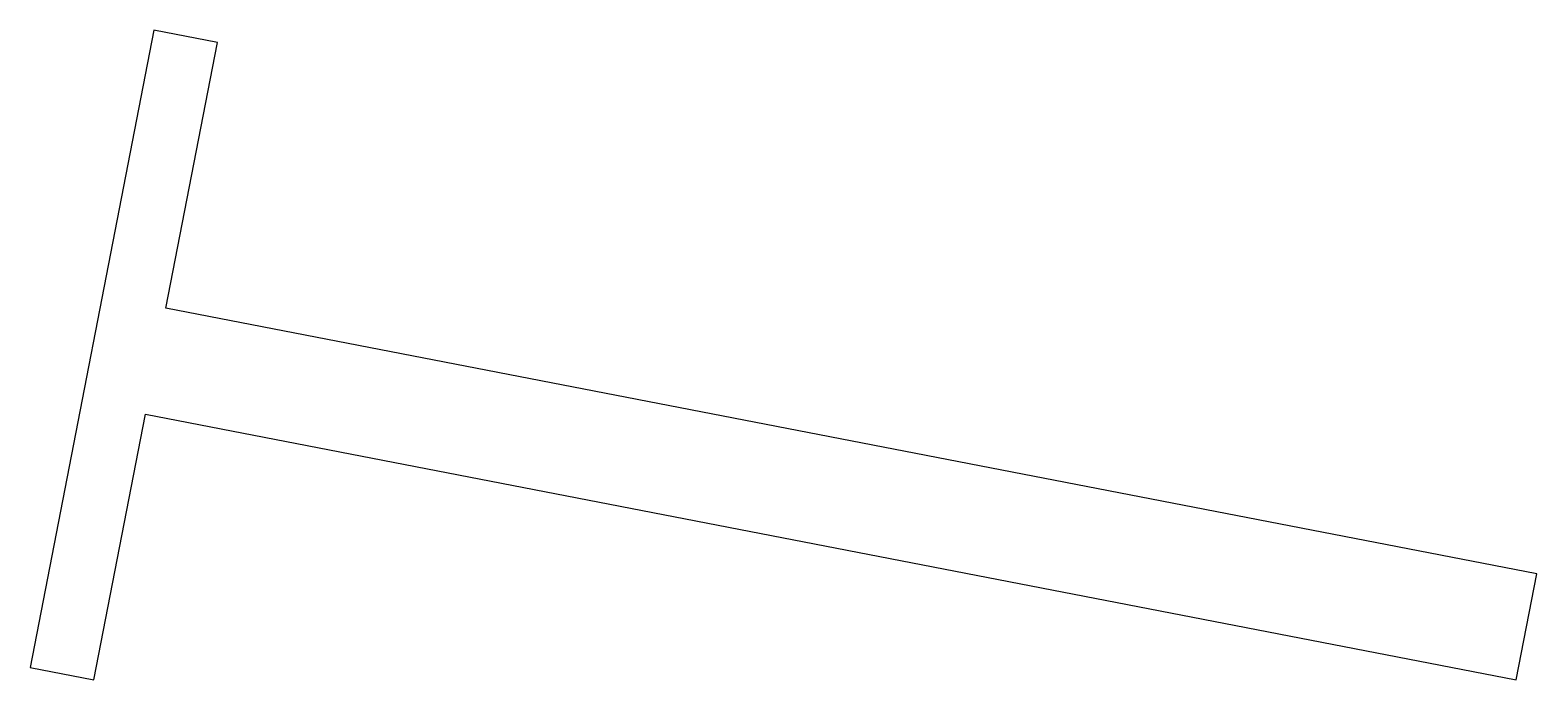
# Model space of a CAD drawing. Extents: x -68 to 71, y 0 to 60.
import ezdxf

# ---------------------------------------------------------------- set-up
doc = ezdxf.new("R2010")
doc.units = 0
doc.layers.get('0').update_dxf_attribs({"linetype": 'CONTINUOUS'})

msp = doc.modelspace()

# ---------------------------------------------------------------- linework, layer by layer
at = {"color": 7}
for p, q in [((-56.63, 60.47), (-68.05, 1.57)), ((-50.74, 59.33), (-56.63, 60.47)), ((-55.5, 34.79), (-50.74, 59.33)), ((71.15, 10.24), (-55.5, 34.79)), ((-62.16, 0.43), (-57.4, 24.97)), ((-57.4, 24.97), (69.24, 0.43)), ((69.24, 0.43), (71.15, 10.24)), ((-68.05, 1.57), (-62.16, 0.43))]:
    msp.add_line(p, q, dxfattribs=at)

doc.saveas('drawing.dxf')
